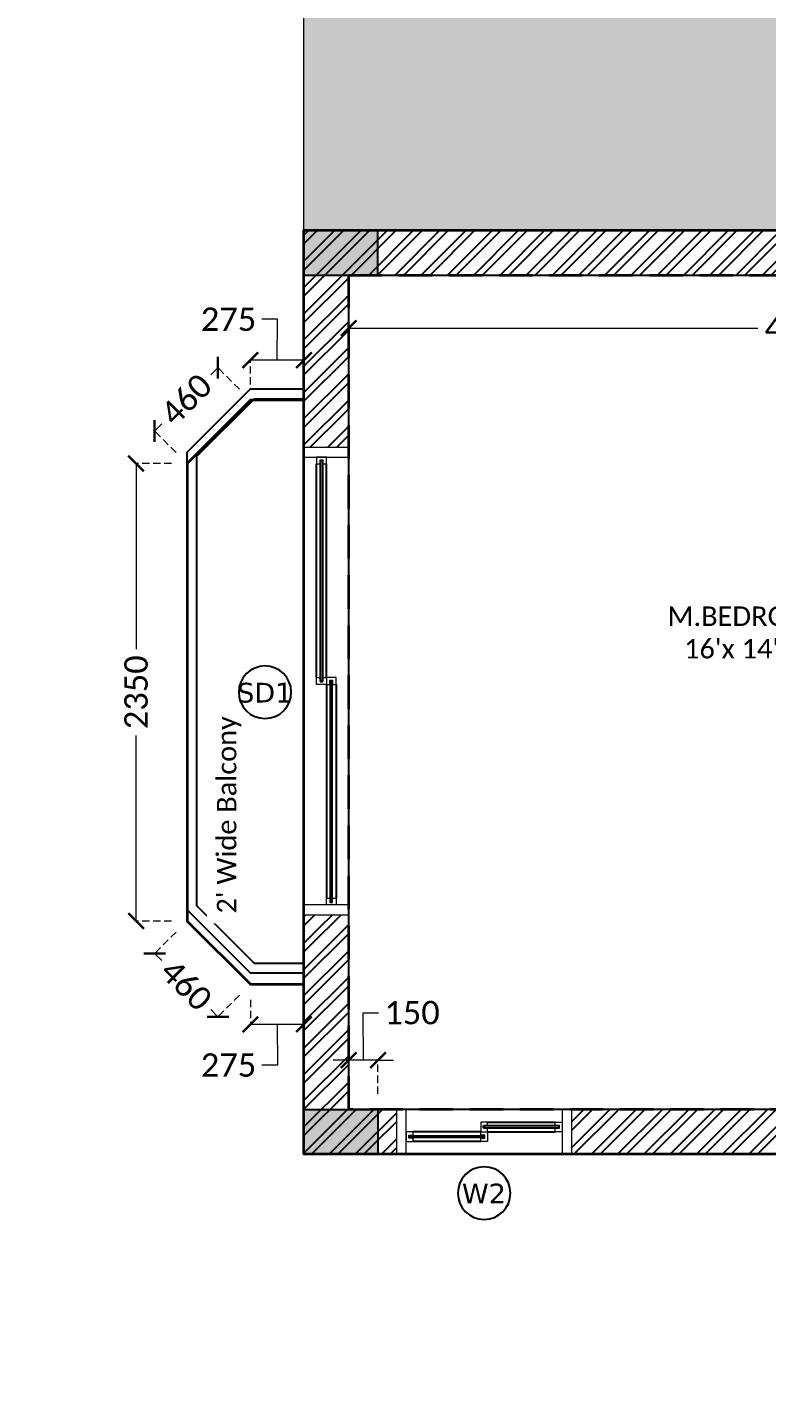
# Model space of a CAD drawing. Header units: millimetres. Extents: x -10000 to 124200, y -12045 to 23620.
# Drawn here: x 32130 to 35926, y -1230 to 5787 of the extents above; entities that cross this region are included whole.
import ezdxf
from ezdxf.enums import TextEntityAlignment as Align

# ---------------------------------------------------------------- set-up
doc = ezdxf.new("R2010")
doc.units = ezdxf.units.MM
doc.header["$LTSCALE"] = 150
doc.set_wipeout_variables(frame=1)
doc.linetypes.add('3BHK-W(SB)$0$HIDDEN', pattern=[0.375, 0.25, -0.125])
doc.linetypes.add('HIDDENX2', pattern=[19.05, 12.7, -6.35])
for name, color, linetype in [('ad-Column', 3, 'Continuous'), ('ad-Column Hatch', 125, 'Continuous'), ('ad-Railing', 6, 'Continuous'), ('ad-Text main', 7, 'Continuous'), ('ad-Text Main_Door&window Label', 7, 'Continuous'), ('ad-Verandah', 33, 'Continuous'), ('ad-Wall', 240, 'Continuous'), ('ad-Wall hatch', 8, 'Continuous')]:
    doc.layers.add(name, color=color, linetype=linetype)
doc.layers.add('ad-Dimension', color=5, linetype='Continuous', lineweight=0, true_color=0x0000ff)
doc.layers.add('ad-Framing', color=30, linetype='Continuous', lineweight=35, true_color=0xff7f00)
doc.layers.add('ad-Elevation 10', color=8, linetype='Continuous', lineweight=0)
doc.layers.add('ad-Glass Sectionline', color=140, linetype='Continuous', true_color=0x00bfff)
doc.styles.add('6 U T S R N_Typical Floor Plan$0$3BHK-E(NB)$0$grid_text', font='verdana.ttf', dxfattribs={"width": 0.9})
doc.styles.add('ROMANS-TITLE', font='arial.ttf', dxfattribs={"width": 0.8})
doc.styles.get("Standard").update_dxf_attribs({"font": 'calibril.ttf'})
doc.dimstyles.new('A-75-DIM-INT (Framing)', dxfattribs={"dimscale": 100, "dimtxt": 1.5, "dimasz": 1, "dimexe": 0, "dimexo": 0, "dimgap": 0.5, "dimtad": 0, "dimdec": 0, "dimdsep": 46, "dimtxsty": 'ROMANS-TITLE', "dimblk": 'ARCHTICK', "dimcen": 0.025, "dimclrd": 5, "dimclre": 5, "dimclrt": 256, "dimazin": 2, "dimtfac": 1, "dimtdec": 0, "dimtmove": 1, "dimatfit": 0, "dimldrblk": 'ARCHTICK', "dimfxl": 1, "dimtfill": 1, "dimtolj": 1, "dimtzin": 0, "dimarcsym": 0})

# ---------------------------------------------------------------- blocks, each defined once
blk = doc.blocks.new('zw$6CCD')
at = {"transparency": 33554559}
h = blk.add_hatch(dxfattribs=at)
h.set_pattern_fill('GRASS', color=74, angle=180)
h.set_pattern_definition([(270, (2825, -5725), (17.96051, -17.96051), [4.7625, -31.15852]), (225, (2825, -5725), (17.96051, -17.96051), [4.7625, -20.6375]), (315, (2825, -5725), (17.96051, 17.96051), [4.7625, -20.6375])])
h.paths.add_polyline_path([(2830, -8875), (0, -8875), (0, -4975), (2830, -4975)])
h = blk.add_hatch(color=256, dxfattribs=at)
h.dxf.hatch_style = 1
h.set_gradient(color1=(153, 204, 0), color2=(63, 127, 0), tint=1, name='INVSPHERICAL')
h.paths.add_polyline_path([(2830, -8875), (0, -8875), (0, -4975), (2830, -4975)])
at = {"layer": 'ad-Elevation 10'}
blk.add_lwpolyline([(2830, -8875), (0, -8875), (0, -4975), (2830, -4975)], close=True, dxfattribs=at)
blk = doc.blocks.new('6 U T S R N_Typical Floor Plan$0$ad_Window Tag')
blk.add_circle((0, 0), 150)
at = {"style": '6 U T S R N_Typical Floor Plan$0$3BHK-E(NB)$0$grid_text', "width": 0.9}
blk.add_attdef('D1', text='', height=125, dxfattribs=at).set_placement((0, 0), align=Align.MIDDLE_CENTER)
blk = doc.blocks.new('zw$6540')
at = {"layer": 'ad-Text Main_Door&window Label'}
ref = blk.add_blockref('6 U T S R N_Typical Floor Plan$0$ad_Window Tag', (925, -200), dxfattribs=dict(at, xscale=-0.9, yscale=0.9, zscale=0.9))
ref.add_attrib('D1', 'W2', dxfattribs={"height": 101.25, "rotation": 2160, "style": '6 U T S R N_Typical Floor Plan$0$3BHK-E(NB)$0$grid_text'}).set_placement((924, -202.1), align=Align.MIDDLE_CENTER)
at = {"layer": 'ad-Text main', "insert": (-384.4, 2354.5), "char_height": 100, "width": 2237.11, "attachment_point": 5, "rotation": 90, "bg_fill": 2}
blk.add_mtext("\\pxqd;2' Wide Balcony", dxfattribs=at)
at = {"layer": 'ad-Text main', "insert": (2293.2, 2679.1), "char_height": 100, "width": 1741.287, "attachment_point": 5, "bg_fill": 2}
blk.add_mtext("M.BEDROOM^J16'x 14'-1''", dxfattribs=at)
at = {"layer": 'ad-Text Main_Door&window Label'}
ref = blk.add_blockref('6 U T S R N_Typical Floor Plan$0$ad_Window Tag', (-200, 2372.5), dxfattribs=dict(at, xscale=-0.9, yscale=0.9, zscale=0.9))
ref.add_attrib('D1', 'SD1', dxfattribs={"height": 101.25, "rotation": 2160, "style": '6 U T S R N_Typical Floor Plan$0$3BHK-E(NB)$0$grid_text'}).set_placement((-201, 2370.4), align=Align.MIDDLE_CENTER)
blk = doc.blocks.new('$ZCDB_AUDIT_GENERATED_C77D')
blk.add_wipeout([(0, 230), (2400, 230), (2400, 0), (0, 0)]).dxf.layer = 'ad-Elevation 10'
at = {"layer": 'ad-Elevation 10'}
for points in [[(2400, 230), (0, 230)], [(2400, 0), (0, 0)]]:
    blk.add_lwpolyline(points, dxfattribs=at)
for points in [[(50, 0), (50, 230), (0, 230), (0, 0)], [(2350, 0), (2400, 0), (2400, 230), (2350, 230)], [(1217.5, 133), (1217.5, 115), (1182.5, 115), (1182.5, 165), (1217.5, 165), (1217.5, 147), (1195.5, 147), (1195.5, 133)], [(2315, 133), (2315, 115), (2350, 115), (2350, 165), (2315, 165), (2315, 147), (2337, 147), (2337, 133)], [(85, 83), (85, 65), (50, 65), (50, 115), (85, 115), (85, 97), (63, 97), (63, 83)], [(1182.5, 83), (1182.5, 65), (1217.5, 65), (1217.5, 115), (1182.5, 115), (1182.5, 97), (1204.5, 97), (1204.5, 83)]]:
    blk.add_lwpolyline(points, close=True, dxfattribs=at)
at = {"layer": 'ad-Glass Sectionline'}
for points in [[(1200, 145), (2335, 145), (2335, 135), (1200, 135)], [(1200, 95), (65, 95), (65, 85), (1200, 85)]]:
    blk.add_lwpolyline(points, close=True, dxfattribs=at)
for points in [[(1217.5, 165), (2315, 165)], [(1182.5, 115), (85, 115)], [(1217.5, 115), (2315, 115)], [(1182.5, 65), (85, 65)]]:
    blk.add_lwpolyline(points, dxfattribs=at)
blk = doc.blocks.new('*U154')
blk.add_blockref('$ZCDB_AUDIT_GENERATED_C77D', (0, 0))
blk = doc.blocks.new('$ZCDB_AUDIT_GENERATED_C7DC')
blk.add_wipeout([(0, 230), (900, 230), (900, 0), (0, 0)]).dxf.layer = 'ad-Elevation 10'
at = {"layer": 'ad-Elevation 10'}
for points in [[(900, 230), (0, 230)], [(900, 0), (0, 0)]]:
    blk.add_lwpolyline(points, dxfattribs=at)
for points in [[(50, 0), (50, 230), (0, 230), (0, 0)], [(850, 0), (900, 0), (900, 230), (850, 230)], [(467.5, 133), (467.5, 115), (432.5, 115), (432.5, 165), (467.5, 165), (467.5, 147), (445.5, 147), (445.5, 133)], [(815, 133), (815, 115), (850, 115), (850, 165), (815, 165), (815, 147), (837, 147), (837, 133)], [(85, 83), (85, 65), (50, 65), (50, 115), (85, 115), (85, 97), (63, 97), (63, 83)], [(432.5, 83), (432.5, 65), (467.5, 65), (467.5, 115), (432.5, 115), (432.5, 97), (454.5, 97), (454.5, 83)]]:
    blk.add_lwpolyline(points, close=True, dxfattribs=at)
at = {"layer": 'ad-Glass Sectionline'}
for points in [[(450, 145), (835, 145), (835, 135), (450, 135)], [(450, 95), (65, 95), (65, 85), (450, 85)]]:
    blk.add_lwpolyline(points, close=True, dxfattribs=at)
for points in [[(467.5, 165), (815, 165)], [(432.5, 115), (85, 115)], [(467.5, 115), (815, 115)], [(432.5, 65), (85, 65)]]:
    blk.add_lwpolyline(points, dxfattribs=at)
blk = doc.blocks.new('*U155')
blk.add_blockref('$ZCDB_AUDIT_GENERATED_C7DC', (0, 0))
blk = doc.blocks.new('zw$6266')
at = {"layer": 'ad-Wall hatch', "transparency": 33554610}
h = blk.add_hatch(dxfattribs=at)
h.set_pattern_fill('ANSI32', color=256, scale=10)
h.set_pattern_definition([(45, (388744.33, 102900.03), (-67.35192, 67.35192), []), (45, (388789.235, 102900.03), (-67.35192, 67.35192), [])])
h.paths.add_polyline_path([(230, 8875), (230, 9105), (0, 9105), (0, 8645), (2830, 8645), (2830, 4745), (0, 4745), (0, 0), (9240, 0), (9240, 230), (8540, 230), (8540, 4745), (4780, 4745), (4780, 4515), (4995, 4515), (4995, 3930), (5110, 3930), (5110, 4630), (8310, 4630), (8310, 3130), (6860, 3130), (6860, 3015), (8310, 3015), (8310, 230), (5110, 230), (5110, 3015), (6060, 3015), (6060, 3130), (4995, 3130), (4995, 230), (230, 230), (230, 4515), (3880, 4515), (3880, 4745), (3060, 4745), (3060, 8875)])
at = {"layer": 'ad-Railing', "elevation": 0}
for points in [[(0, 930), (-275, 930), (-600, 1255), (-600, 3605), (-275, 3930), (0, 3930)], [(0, 980), (-254.3, 980), (-550, 1275.7), (-550, 3584.3), (-254.3, 3880), (0, 3880)]]:
    blk.add_lwpolyline(points, dxfattribs=at)
for name, p, rotation in [('*U154', (230, 1230), 90), ('*U155', (1375, 230), 179.9999999999999)]:
    blk.add_blockref(name, p, dxfattribs=dict(rotation=rotation))
at = {"layer": 'ad-Wall'}
for points in [[(2830, 8645), (2830, 4745), (0, 4745), (0, 0), (9240, 0)], [(8310, 230), (5110, 230), (5110, 3015), (6060, 3015), (6060, 3130), (4995, 3130), (4995, 230), (230, 230), (230, 4515), (3880, 4515), (3880, 4745), (3060, 4745), (3060, 8875)]]:
    blk.add_lwpolyline(points, dxfattribs=at)
blk = doc.blocks.new('zw$6AA0')
at = {"layer": 'ad-Column Hatch', "transparency": 33554687}
h = blk.add_hatch(color=256, dxfattribs=at)
h.dxf.hatch_style = 1
h.paths.add_polyline_path([(0, -230), (380, -230), (380, 0), (0, 0)])
at = {"layer": 'ad-Column'}
blk.add_lwpolyline([(0, -230), (380, -230), (380, 0), (0, 0)], close=True, dxfattribs=at)
blk = doc.blocks.new('1625W_Columns')
at = {"layer": 'ad-Column', "rotation": 359.9999999999993}
blk.add_blockref('zw$6AA0', (0, 4745), dxfattribs=at)
at = {"layer": 'ad-Column', "xscale": -1, "rotation": 179.9999999999999}
blk.add_blockref('zw$6AA0', (0, 0), dxfattribs=at)
blk = doc.blocks.new('1625_West Villa')
at = {"layer": 'ad-Verandah'}
blk.add_blockref('zw$6CCD', (0, 13620), dxfattribs=at)
blk.add_blockref('zw$6266', (0, 0))
blk.add_blockref('1625W_Columns', (0, 0))
at = {"layer": 'ad-Text main'}
blk.add_blockref('zw$6540', (0, 0), dxfattribs=at)
blk = doc.blocks.new('A$C4c6b3e27')
at = {"layer": 'ad-Framing'}
for points in [[(-1420, 0), (12120, 0), (12120, -8875), (14450, -8875), (14450, -14850), (2455, -14850), (2455, -13620), (0, -13620), (0, -8875), (2830, -8875), (2830, -4975), (-1420, -4975)], [(0, -9747.5), (-275, -9747.5), (-600, -10072.5), (-600, -12422.5), (-275, -12747.5), (0, -12747.5)]]:
    blk.add_lwpolyline(points, close=True, dxfattribs=at)
at = {"layer": 'ad-Framing', "linetype": 'HIDDENX2', "ltscale": 0.09}
blk.add_lwpolyline([(230, -9105), (4880, -9105), (4880, -13390), (230, -13390)], close=True, dxfattribs=at)
blk = doc.blocks.new('_ArchTick')
at = {"color": 0, "linetype": 'ByBlock', "const_width": 0.15}
blk.add_lwpolyline([(-0.5, -0.5), (0.5, 0.5)], dxfattribs=at)
blk = doc.blocks.new('*D26')
at = {"layer": 'ad-Dimension', "lineweight": -2, "transparency": 16777216}
for p, q in [((305, -13137.2), (303.6, -12893.4)), ((303.6, -12893.4), (383.6, -12893.4)), ((230, -13137.2), (150, -13137.2)), ((380, -13137.2), (230, -13137.2)), ((380, -13137.2), (230, -13137.2)), ((380, -13137.2), (460, -13137.2))]:
    blk.add_line(p, q, dxfattribs=at)
at = {"layer": 'ad-Dimension', "linetype": '3BHK-W(SB)$0$HIDDEN', "lineweight": -2, "transparency": 16777216}
for p, q in [((230, -13310), (230, -13137.2)), ((380, -13310), (380, -13137.2))]:
    blk.add_line(p, q, dxfattribs=at)
at = {"layer": 'Defpoints', "color": 0, "transparency": 16777216}
for p in [(230, -13137.2), (230, -13390), (380, -13390)]:
    blk.add_point(p, dxfattribs=at)
at = {"layer": 'ad-Dimension', "lineweight": -2, "transparency": 16777216, "xscale": 80, "yscale": 80, "zscale": 80}
blk.add_blockref('_ArchTick', (230, -13137.2), dxfattribs=at)
at = {"layer": 'ad-Dimension', "lineweight": -2, "transparency": 16777216, "xscale": 80, "yscale": 80, "zscale": 80, "rotation": 180}
blk.add_blockref('_ArchTick', (380, -13137.2), dxfattribs=at)
at = {"layer": 'ad-Dimension', "transparency": 16777216, "insert": (555, -12893.4), "char_height": 120, "attachment_point": 5, "bg_fill": 3, "box_fill_scale": 1.1, "bg_fill_color": 256, "bg_fill_true_color": 13158600, "bg_fill_transparency": 0}
blk.add_mtext('\\A1;150', dxfattribs=at)
blk = doc.blocks.new('*D71')
at = {"layer": 'ad-Dimension', "lineweight": -2, "transparency": 16777216}
for p, q in [((-441.4, -9581.1), (-478.3, -9618.1)), ((-766.4, -9906.1), (-729.4, -9869.2))]:
    blk.add_line(p, q, dxfattribs=at)
at = {"layer": 'ad-Dimension', "linetype": '3BHK-W(SB)$0$HIDDEN', "lineweight": -2, "transparency": 16777216}
for p, q in [((-331.6, -9690.9), (-441.4, -9581.1)), ((-656.6, -10015.9), (-766.4, -9906.1))]:
    blk.add_line(p, q, dxfattribs=at)
at = {"layer": 'Defpoints', "color": 0, "transparency": 16777216}
for p in [(-275, -9747.5), (-600, -10072.5)]:
    blk.add_point(p, dxfattribs=at)
at = {"layer": 'ad-Dimension', "lineweight": -2, "transparency": 16777216, "xscale": 80, "yscale": 80, "zscale": 80}
for p, rotation in [((-441.4, -9581.1), 45), ((-766.4, -9906.1), 225)]:
    blk.add_blockref('_ArchTick', p, dxfattribs=dict(at, rotation=rotation))
at = {"layer": 'ad-Dimension', "transparency": 16777216, "insert": (-603.9, -9743.6), "char_height": 120, "attachment_point": 5, "rotation": 45, "bg_fill": 3, "box_fill_scale": 1.1, "bg_fill_color": 256, "bg_fill_true_color": 13158600, "bg_fill_transparency": 0}
blk.add_mtext('\\A1;460', dxfattribs=at)
at = {"layer": 'Defpoints', "color": 0, "transparency": 16777216}
blk.add_point((-766.4, -9906.1), dxfattribs=at)
blk = doc.blocks.new('*D73')
at = {"layer": 'ad-Dimension', "linetype": '3BHK-W(SB)$0$HIDDEN', "lineweight": -2, "transparency": 16777216}
for p, q in [((-275, -12827.5), (-275, -12953.1)), ((0, -12827.5), (0, -12953.1))]:
    blk.add_line(p, q, dxfattribs=at)
at = {"layer": 'ad-Dimension', "lineweight": -2, "transparency": 16777216}
for p, q in [((0, -12953.1), (-275, -12953.1)), ((-137.5, -12953.1), (-135.4, -13162.8)), ((-135.4, -13162.8), (-215.4, -13162.8))]:
    blk.add_line(p, q, dxfattribs=at)
at = {"layer": 'Defpoints', "color": 0, "transparency": 16777216}
for p in [(-275, -12747.5), (0, -12747.5), (-275, -12953.1)]:
    blk.add_point(p, dxfattribs=at)
at = {"layer": 'ad-Dimension', "lineweight": -2, "transparency": 16777216, "xscale": 80, "yscale": 80, "zscale": 80, "rotation": 180}
blk.add_blockref('_ArchTick', (-275, -12953.1), dxfattribs=at)
at = {"layer": 'ad-Dimension', "lineweight": -2, "transparency": 16777216, "xscale": 80, "yscale": 80, "zscale": 80}
blk.add_blockref('_ArchTick', (0, -12953.1), dxfattribs=at)
at = {"layer": 'ad-Dimension', "transparency": 16777216, "insert": (-387, -13162.8), "char_height": 120, "attachment_point": 5, "bg_fill": 3, "box_fill_scale": 1.1, "bg_fill_color": 256, "bg_fill_true_color": 13158600, "bg_fill_transparency": 0}
blk.add_mtext('\\A1;275', dxfattribs=at)
blk = doc.blocks.new('*D72')
at = {"layer": 'ad-Dimension', "linetype": '3BHK-W(SB)$0$HIDDEN', "lineweight": -2, "transparency": 16777216}
for p, q in [((-656.6, -12479.1), (-766.4, -12588.9)), ((-331.6, -12804.1), (-441.4, -12913.9))]:
    blk.add_line(p, q, dxfattribs=at)
at = {"layer": 'ad-Dimension', "lineweight": -2, "transparency": 16777216}
for p, q in [((-766.4, -12588.9), (-729.4, -12625.8)), ((-441.4, -12913.9), (-478.3, -12876.9))]:
    blk.add_line(p, q, dxfattribs=at)
at = {"layer": 'Defpoints', "color": 0, "transparency": 16777216}
for p in [(-600, -12422.5), (-275, -12747.5)]:
    blk.add_point(p, dxfattribs=at)
at = {"layer": 'ad-Dimension', "lineweight": -2, "transparency": 16777216, "xscale": 80, "yscale": 80, "zscale": 80}
for p, rotation in [((-766.4, -12588.9), 135), ((-441.4, -12913.9), 315)]:
    blk.add_blockref('_ArchTick', p, dxfattribs=dict(at, rotation=rotation))
at = {"layer": 'ad-Dimension', "transparency": 16777216, "insert": (-603.9, -12751.4), "char_height": 120, "attachment_point": 5, "rotation": 315, "bg_fill": 3, "box_fill_scale": 1.1, "bg_fill_color": 256, "bg_fill_true_color": 13158600, "bg_fill_transparency": 0}
blk.add_mtext('\\A1;460', dxfattribs=at)
at = {"layer": 'Defpoints', "color": 0, "transparency": 16777216}
blk.add_point((-766.4, -12588.9), dxfattribs=at)
blk = doc.blocks.new('*D69')
at = {"layer": 'ad-Dimension', "lineweight": -2, "transparency": 16777216}
for p, q in [((-135.4, -9332.2), (-215.4, -9332.2)), ((-137.5, -9541.9), (-135.4, -9332.2)), ((0, -9541.9), (-275, -9541.9))]:
    blk.add_line(p, q, dxfattribs=at)
at = {"layer": 'ad-Dimension', "linetype": '3BHK-W(SB)$0$HIDDEN', "lineweight": -2, "transparency": 16777216}
for p, q in [((-275, -9667.5), (-275, -9541.9)), ((0, -9667.5), (0, -9541.9))]:
    blk.add_line(p, q, dxfattribs=at)
at = {"layer": 'Defpoints', "color": 0, "transparency": 16777216}
for p in [(-275, -9541.9), (-275, -9747.5), (0, -9747.5)]:
    blk.add_point(p, dxfattribs=at)
at = {"layer": 'ad-Dimension', "lineweight": -2, "transparency": 16777216, "xscale": 80, "yscale": 80, "zscale": 80, "rotation": 180}
blk.add_blockref('_ArchTick', (-275, -9541.9), dxfattribs=at)
at = {"layer": 'ad-Dimension', "lineweight": -2, "transparency": 16777216, "xscale": 80, "yscale": 80, "zscale": 80}
blk.add_blockref('_ArchTick', (0, -9541.9), dxfattribs=at)
at = {"layer": 'ad-Dimension', "transparency": 16777216, "insert": (-387, -9332.2), "char_height": 120, "attachment_point": 5, "bg_fill": 3, "box_fill_scale": 1.1, "bg_fill_color": 256, "bg_fill_true_color": 13158600, "bg_fill_transparency": 0}
blk.add_mtext('\\A1;275', dxfattribs=at)
blk = doc.blocks.new('*D70')
at = {"layer": 'ad-Dimension', "linetype": '3BHK-W(SB)$0$HIDDEN', "lineweight": -2, "transparency": 16777216}
for p, q in [((-680, -10072.5), (-861.6, -10072.5)), ((-680, -12422.5), (-861.6, -12422.5))]:
    blk.add_line(p, q, dxfattribs=at)
at = {"layer": 'ad-Dimension', "lineweight": -2, "transparency": 16777216}
for p, q in [((-861.6, -10072.5), (-861.6, -11025.4)), ((-861.6, -12422.5), (-861.6, -11469.6))]:
    blk.add_line(p, q, dxfattribs=at)
at = {"layer": 'Defpoints', "color": 0, "transparency": 16777216}
for p in [(-600, -10072.5), (-861.6, -12422.5), (-600, -12422.5)]:
    blk.add_point(p, dxfattribs=at)
at = {"layer": 'ad-Dimension', "lineweight": -2, "transparency": 16777216, "xscale": 80, "yscale": 80, "zscale": 80}
for p, rotation in [((-861.6, -10072.5), 90), ((-861.6, -12422.5), 270)]:
    blk.add_blockref('_ArchTick', p, dxfattribs=dict(at, rotation=rotation))
at = {"layer": 'ad-Dimension', "transparency": 16777216, "insert": (-861.6, -11247.5), "char_height": 120, "attachment_point": 5, "rotation": 90, "bg_fill": 3, "box_fill_scale": 1.1, "bg_fill_color": 256, "bg_fill_true_color": 13158600, "bg_fill_transparency": 0}
blk.add_mtext('\\A1;2350', dxfattribs=at)
blk = doc.blocks.new('*D58')
at = {"layer": 'ad-Dimension', "linetype": '3BHK-W(SB)$0$HIDDEN', "lineweight": -2, "transparency": 16777216}
for p, q in [((230, -9185), (230, -9377.1)), ((4880, -9185), (4880, -9377.1))]:
    blk.add_line(p, q, dxfattribs=at)
at = {"layer": 'ad-Dimension', "lineweight": -2, "transparency": 16777216}
for p, q in [((230, -9377.1), (2329.5, -9377.1)), ((4880, -9377.1), (2780.5, -9377.1))]:
    blk.add_line(p, q, dxfattribs=at)
at = {"layer": 'Defpoints', "color": 0, "transparency": 16777216}
for p in [(230, -9105), (4880, -9105), (230, -9377.1)]:
    blk.add_point(p, dxfattribs=at)
at = {"layer": 'ad-Dimension', "lineweight": -2, "transparency": 16777216, "xscale": 80, "yscale": 80, "zscale": 80, "rotation": 180}
blk.add_blockref('_ArchTick', (230, -9377.1), dxfattribs=at)
at = {"layer": 'ad-Dimension', "lineweight": -2, "transparency": 16777216, "xscale": 80, "yscale": 80, "zscale": 80}
blk.add_blockref('_ArchTick', (4880, -9377.1), dxfattribs=at)
at = {"layer": 'ad-Dimension', "transparency": 16777216, "insert": (2555, -9377.1), "char_height": 120, "attachment_point": 5, "bg_fill": 3, "box_fill_scale": 1.1, "bg_fill_color": 256, "bg_fill_true_color": 13158600, "bg_fill_transparency": 0}
blk.add_mtext('\\A1;4650', dxfattribs=at)
blk = doc.blocks.new('A$C94407b5f')
at = {"layer": 'ad-Dimension'}
dim = blk.add_linear_dim(base=(230, -9377.1), p1=(4880, -9105), p2=(230, -9105), dimstyle='A-75-DIM-INT (Framing)', override={"dimscale": 80, "dimexo": 1, "dimtxsty": 'Standard', "dimclrd": 256, "dimclre": 256, "dimfxl": 10}, dxfattribs=at)
dim.commit()
dim.dimension.update_dxf_attribs({"geometry": '*D58', "text_midpoint": (2555, -9377.1)})
for base, p1, p2, picture, middle in [((-275, -9541.9), (0, -9747.5), (-275, -9747.5), '*D69', (-255.4, -9332.2)), ((-275, -12953.1), (0, -12747.5), (-275, -12747.5), '*D73', (-255.4, -13162.8))]:
    dim = blk.add_linear_dim(base=base, p1=p1, p2=p2, dimstyle='A-75-DIM-INT (Framing)', override={"dimscale": 80, "dimexo": 1, "dimtxsty": 'Standard', "dimclrd": 256, "dimclre": 256, "dimfxl": 10}, dxfattribs=at)
    dim.commit()
    dim.dimension.update_dxf_attribs({"geometry": picture, "text_midpoint": middle, "dimtype": 128})
dim = blk.add_linear_dim(base=(-861.6, -12422.5), p1=(-600, -10072.5), p2=(-600, -12422.5), angle=90, dimstyle='A-75-DIM-INT (Framing)', override={"dimscale": 80, "dimexo": 1, "dimtxsty": 'Standard', "dimclrd": 256, "dimclre": 256, "dimfxl": 10}, dxfattribs=at)
dim.commit()
dim.dimension.update_dxf_attribs({"geometry": '*D70', "text_midpoint": (-861.6, -11247.5)})
dim = blk.add_linear_dim(base=(230, -13137.2), p1=(380, -13390), p2=(230, -13390), angle=180, dimstyle='A-75-DIM-INT (Framing)', override={"dimscale": 80, "dimexo": 1, "dimtxsty": 'Standard', "dimclrd": 256, "dimclre": 256, "dimfxl": 10}, dxfattribs=at)
dim.commit()
dim.dimension.update_dxf_attribs({"geometry": '*D26', "text_midpoint": (423.6, -12893.4), "dimtype": 128})
for p1, p2, distance, picture, middle in [((-275, -9747.5), (-600, -10072.5), -235.3, '*D71', (-603.9, -9743.6)), ((-275, -12747.5), (-600, -12422.5), 235.3, '*D72', (-603.9, -12751.4))]:
    dim = blk.add_aligned_dim(p1=p1, p2=p2, distance=distance, dimstyle='A-75-DIM-INT (Framing)', override={"dimscale": 80, "dimexo": 1, "dimtxsty": 'Standard', "dimclrd": 256, "dimclre": 256, "dimfxl": 10}, dxfattribs=at)
    dim.commit()
    dim.dimension.update_dxf_attribs({"geometry": picture, "text_midpoint": middle})

msp = doc.modelspace()

# ---------------------------------------------------------------- block references
at = {"layer": 'ad-Dimension'}
msp.add_blockref('1625_West Villa', (33550, 0), dxfattribs=at)

# ---------------------------------------------------------------- next in the draw order: block references
at = {"layer": 'ad-Framing'}
msp.add_blockref('A$C4c6b3e27', (33550, 13620), dxfattribs=at)

# ---------------------------------------------------------------- next in the draw order: block references
at = {"layer": 'ad-Dimension'}
msp.add_blockref('A$C94407b5f', (33550, 13620), dxfattribs=at)

doc.saveas('drawing.dxf')
